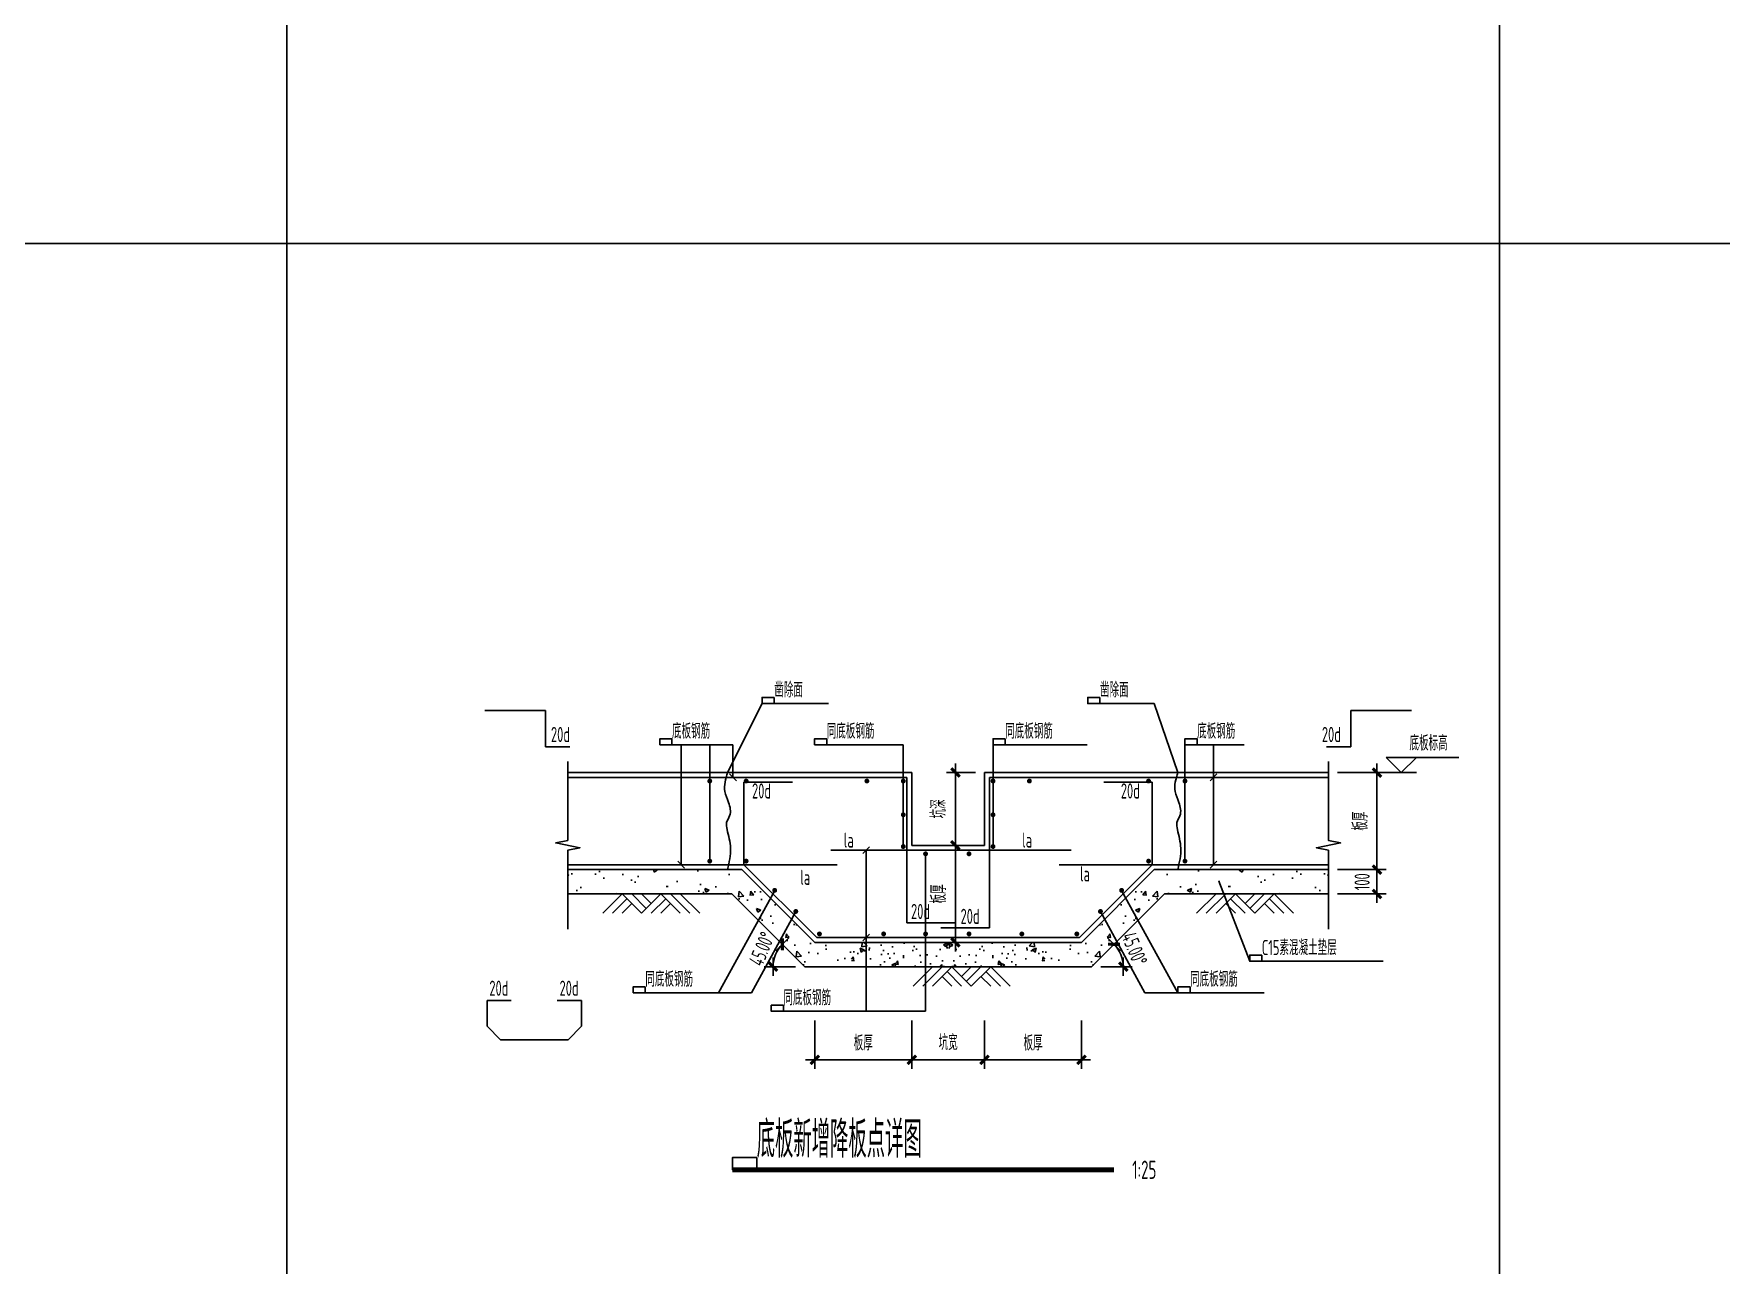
# Model space of a CAD drawing. Extents: x -469675 to 2400000, y -476501 to 2085364.
# Drawn here: x 536957 to 543914, y 370789 to 375864 of the extents above; entities that cross this region are included whole.
import ezdxf
from ezdxf.enums import TextEntityAlignment as Align

# ---------------------------------------------------------------- set-up
doc = ezdxf.new("R2010")
doc.units = 0
doc.header["$LTSCALE"] = 1000
doc.header["$MEASUREMENT"] = 0
doc.layers.get('0').update_dxf_attribs({"linetype": 'CONTINUOUS', "lineweight": 20})
doc.layers.get('Defpoints').update_dxf_attribs({"linetype": 'CONTINUOUS'})
for name, color, linetype in [('C-DETAIL', 3, 'CONTINUOUS'), ('C-DETAIL_DIM', 3, 'CONTINUOUS'), ('C-DETAIL_REIN', 40, 'CONTINUOUS'), ('C-DETAIL_TEXT', 4, 'CONTINUOUS'), ('C-LAYER1', 3, 'CONTINUOUS'), ('C-PLAN_TEXT', 3, 'CONTINUOUS')]:
    doc.layers.add(name, color=color, linetype=linetype)
doc.layers.add('C-注释', color=30, linetype='CONTINUOUS', plot=False)
doc.styles.add('DIM_FONT', font='gbxwxt.shx', dxfattribs={"width": 0.7, "bigfont": 'gbhzfs.shx'})
doc.styles.add('GBSTYLE', font='gbxwxt.shx', dxfattribs={"width": 0.7, "bigfont": 'gbhzfs.shx'})
doc.dimstyles.new('XB DIMN25', dxfattribs={"dimscale": 0.25, "dimtxt": 250, "dimasz": 1, "dimexe": 150, "dimexo": 150, "dimgap": 120, "dimtad": 1, "dimdec": 0, "dimzin": 0, "dimdsep": 46, "dimtxsty": 'DIM_FONT', "dimblk": '_dimx', "dimcen": 0.09, "dimclrd": 3, "dimclre": 3, "dimclrt": 7, "dimazin": 0, "dimtfac": 1, "dimtdec": 0, "dimtix": 1, "dimtmove": 2, "dimatfit": 3, "dimldrblk": '_dimx', "dimfxl": 0, "dimtolj": 1, "dimtzin": 0, "dimarcsym": 0})

# ---------------------------------------------------------------- blocks, each defined once
blk = doc.blocks.new('素土夯实')
at = {"layer": 'C-DETAIL', "color": 8, "ltscale": 100}
for p, q in [((-80, -80), (0, 0)), ((120, -40), (160, 0)), ((-40, -80), (40, 0)), ((0, -80), (80, 0)), ((80, -80), (40, -40)), ((120, -80), (60, -20)), ((160, -80), (80, 0)), ((140, -60), (200, 0)), ((160, -80), (240, 0)), ((240, -80), (200, -40)), ((280, -80), (220, -20)), ((320, -80), (240, 0))]:
    blk.add_line(p, q, dxfattribs=at)
blk = doc.blocks.new('_dimx')
blk.add_line((-150, 0), (150, 0))
at = {"const_width": 50}
blk.add_lwpolyline([(-70, -70), (70, 70)], dxfattribs=at)
blk = doc.blocks.new('*D954')
at = {"layer": 'C-DETAIL_DIM', "color": 3, "lineweight": -2, "ltscale": 0.25, "transparency": 16777216}
blk.add_line((541355.9, 372019.5), (541486.2, 372019.5), dxfattribs=at)
blk.add_arc((541318.4, 372019.5), 130.3, 0.10993, 44.89007, dxfattribs=at)
at = {"layer": 'Defpoints', "color": 0, "ltscale": 0.25, "transparency": 16777216}
for p in [(541618.4, 372319.5), (540902.3, 372019.5), (541259.8, 372019.5), (541318.4, 372019.5), (541444.2, 372053.2)]:
    blk.add_point(p, dxfattribs=at)
at = {"layer": 'C-DETAIL_DIM', "color": 3, "lineweight": -2, "ltscale": 0.25, "transparency": 16777216, "xscale": 0.25, "yscale": 0.25, "zscale": 0.25}
for p, rotation in [((541410.5, 372111.6), 134.9450325831918), ((541448.7, 372019.5), 270.0549674168027)]:
    blk.add_blockref('_dimx', p, dxfattribs=dict(at, rotation=rotation))
at = {"layer": 'C-DETAIL_DIM', "color": 7, "ltscale": 0.25, "transparency": 16777216, "insert": (541495.4, 372092.8), "char_height": 62.5, "attachment_point": 5, "rotation": 292.5, "style": 'DIM_FONT'}
blk.add_mtext('\\A1;45.00°', dxfattribs=at)
blk = doc.blocks.new('*D955')
at = {"layer": 'C-DETAIL_DIM', "color": 3, "lineweight": -2, "ltscale": 0.25, "transparency": 16777216}
for p, q in [((540839.5, 372819.5), (540719.5, 372819.5)), ((540757, 372519.7), (540757, 372819.2)), ((540839.5, 372519.5), (540719.5, 372519.5))]:
    blk.add_line(p, q, dxfattribs=at)
at = {"layer": 'Defpoints', "color": 0, "ltscale": 0.25, "transparency": 16777216}
for p in [(540757, 372819.5), (540877, 372819.5), (540877, 372519.5)]:
    blk.add_point(p, dxfattribs=at)
at = {"layer": 'C-DETAIL_DIM', "color": 3, "lineweight": -2, "ltscale": 0.25, "transparency": 16777216, "xscale": 0.25, "yscale": 0.25, "zscale": 0.25}
for p, rotation in [((540757, 372819.5), 90), ((540757, 372519.5), 270)]:
    blk.add_blockref('_dimx', p, dxfattribs=dict(at, rotation=rotation))
at = {"layer": 'C-DETAIL_DIM', "color": 7, "ltscale": 0.25, "transparency": 16777216, "insert": (540686.8, 372669.5), "char_height": 62.5, "attachment_point": 5, "rotation": 90, "style": 'DIM_FONT'}
blk.add_mtext('\\A1;坑深', dxfattribs=at)
blk = doc.blocks.new('*D956')
at = {"layer": 'C-DETAIL_DIM', "color": 3, "lineweight": -2, "ltscale": 0.25, "transparency": 16777216}
for p, q in [((542332.5, 372819.5), (542532.5, 372819.5)), ((542495, 372819.2), (542495, 372419.7)), ((542332.5, 372419.5), (542532.5, 372419.5))]:
    blk.add_line(p, q, dxfattribs=at)
at = {"layer": 'Defpoints', "color": 0, "ltscale": 0.25, "transparency": 16777216}
for p in [(542295, 372819.5), (542295, 372419.5), (542495, 372419.5)]:
    blk.add_point(p, dxfattribs=at)
at = {"layer": 'C-DETAIL_DIM', "color": 3, "lineweight": -2, "ltscale": 0.25, "transparency": 16777216, "xscale": 0.25, "yscale": 0.25, "zscale": 0.25}
for p, rotation in [((542495, 372819.5), 90), ((542495, 372419.5), 270)]:
    blk.add_blockref('_dimx', p, dxfattribs=dict(at, rotation=rotation))
at = {"layer": 'C-DETAIL_DIM', "color": 7, "ltscale": 0.25, "transparency": 16777216, "insert": (542425.5, 372619.5), "char_height": 62.5, "attachment_point": 5, "rotation": 90, "style": 'DIM_FONT'}
blk.add_mtext('\\A1;板厚', dxfattribs=at)
blk = doc.blocks.new('*D957')
at = {"layer": 'C-DETAIL_DIM', "color": 3, "lineweight": -2, "ltscale": 0.25, "transparency": 16777216}
for p, q in [((542332.5, 372419.5), (542532.5, 372419.5)), ((542495, 372419.7), (542495, 372420)), ((542495, 372419.5), (542495, 372319.5)), ((542332.5, 372319.5), (542532.5, 372319.5)), ((542495, 372319.2), (542495, 372319))]:
    blk.add_line(p, q, dxfattribs=at)
at = {"layer": 'Defpoints', "color": 0, "ltscale": 0.25, "transparency": 16777216}
for p in [(542295, 372419.5), (542295, 372319.5), (542495, 372319.5)]:
    blk.add_point(p, dxfattribs=at)
at = {"layer": 'C-DETAIL_DIM', "color": 3, "lineweight": -2, "ltscale": 0.25, "transparency": 16777216, "xscale": 0.25, "yscale": 0.25, "zscale": 0.25}
for p, rotation in [((542495, 372419.5), 270), ((542495, 372319.5), 90)]:
    blk.add_blockref('_dimx', p, dxfattribs=dict(at, rotation=rotation))
at = {"layer": 'C-DETAIL_DIM', "color": 7, "ltscale": 0.25, "transparency": 16777216, "insert": (542433.7, 372369.5), "char_height": 62.5, "attachment_point": 5, "rotation": 90, "style": 'DIM_FONT'}
blk.add_mtext('\\A1;100', dxfattribs=at)
blk = doc.blocks.new('*D958')
at = {"layer": 'C-DETAIL_DIM', "color": 3, "lineweight": -2, "ltscale": 0.25, "transparency": 16777216}
for p, q in [((540177, 371798), (540177, 371598)), ((540577, 371798), (540577, 371598)), ((540177.2, 371635.5), (540576.7, 371635.5))]:
    blk.add_line(p, q, dxfattribs=at)
at = {"layer": 'Defpoints', "color": 0, "ltscale": 0.25, "transparency": 16777216}
for p in [(540177, 371835.5), (540577, 371835.5), (540577, 371635.5)]:
    blk.add_point(p, dxfattribs=at)
at = {"layer": 'C-DETAIL_DIM', "color": 3, "lineweight": -2, "ltscale": 0.25, "transparency": 16777216, "xscale": 0.25, "yscale": 0.25, "zscale": 0.25, "rotation": 180}
blk.add_blockref('_dimx', (540177, 371635.5), dxfattribs=at)
at = {"layer": 'C-DETAIL_DIM', "color": 3, "lineweight": -2, "ltscale": 0.25, "transparency": 16777216, "xscale": 0.25, "yscale": 0.25, "zscale": 0.25}
blk.add_blockref('_dimx', (540577, 371635.5), dxfattribs=at)
at = {"layer": 'C-DETAIL_DIM', "color": 7, "ltscale": 0.25, "transparency": 16777216, "insert": (540377, 371705), "char_height": 62.5, "attachment_point": 5, "style": 'DIM_FONT'}
blk.add_mtext('\\A1;板厚', dxfattribs=at)
blk = doc.blocks.new('*D959')
at = {"layer": 'C-DETAIL_DIM', "color": 3, "lineweight": -2, "ltscale": 0.25, "transparency": 16777216}
for p, q in [((540577, 371798), (540577, 371598)), ((540877, 371798), (540877, 371598)), ((540577.2, 371635.5), (540876.7, 371635.5))]:
    blk.add_line(p, q, dxfattribs=at)
at = {"layer": 'Defpoints', "color": 0, "ltscale": 0.25, "transparency": 16777216}
for p in [(540577, 371835.5), (540877, 371835.5), (540877, 371635.5)]:
    blk.add_point(p, dxfattribs=at)
at = {"layer": 'C-DETAIL_DIM', "color": 3, "lineweight": -2, "ltscale": 0.25, "transparency": 16777216, "xscale": 0.25, "yscale": 0.25, "zscale": 0.25, "rotation": 180}
blk.add_blockref('_dimx', (540577, 371635.5), dxfattribs=at)
at = {"layer": 'C-DETAIL_DIM', "color": 3, "lineweight": -2, "ltscale": 0.25, "transparency": 16777216, "xscale": 0.25, "yscale": 0.25, "zscale": 0.25}
blk.add_blockref('_dimx', (540877, 371635.5), dxfattribs=at)
at = {"layer": 'C-DETAIL_DIM', "color": 7, "ltscale": 0.25, "transparency": 16777216, "insert": (540727, 371706.9), "char_height": 62.5, "attachment_point": 5, "style": 'DIM_FONT'}
blk.add_mtext('\\A1;坑宽', dxfattribs=at)
blk = doc.blocks.new('*D960')
at = {"layer": 'C-DETAIL_DIM', "color": 3, "lineweight": -2, "ltscale": 0.25, "transparency": 16777216}
for p, q in [((540877, 371798), (540877, 371598)), ((541277, 371798), (541277, 371598)), ((540877.2, 371635.5), (541276.7, 371635.5))]:
    blk.add_line(p, q, dxfattribs=at)
at = {"layer": 'Defpoints', "color": 0, "ltscale": 0.25, "transparency": 16777216}
for p in [(540877, 371835.5), (541277, 371835.5), (541277, 371635.5)]:
    blk.add_point(p, dxfattribs=at)
at = {"layer": 'C-DETAIL_DIM', "color": 3, "lineweight": -2, "ltscale": 0.25, "transparency": 16777216, "xscale": 0.25, "yscale": 0.25, "zscale": 0.25, "rotation": 180}
blk.add_blockref('_dimx', (540877, 371635.5), dxfattribs=at)
at = {"layer": 'C-DETAIL_DIM', "color": 3, "lineweight": -2, "ltscale": 0.25, "transparency": 16777216, "xscale": 0.25, "yscale": 0.25, "zscale": 0.25}
blk.add_blockref('_dimx', (541277, 371635.5), dxfattribs=at)
at = {"layer": 'C-DETAIL_DIM', "color": 7, "ltscale": 0.25, "transparency": 16777216, "insert": (541077, 371705), "char_height": 62.5, "attachment_point": 5, "style": 'DIM_FONT'}
blk.add_mtext('\\A1;板厚', dxfattribs=at)
blk = doc.blocks.new('*D961')
at = {"layer": 'C-DETAIL_DIM', "color": 3, "lineweight": -2, "ltscale": 0.25, "transparency": 16777216}
blk.add_line((540098, 372019.5), (539967.8, 372019.5), dxfattribs=at)
blk.add_arc((540135.5, 372019.5), 130.3, 135.10993, 179.89007, dxfattribs=at)
at = {"layer": 'Defpoints', "color": 0, "ltscale": 0.25, "transparency": 16777216}
for p in [(539835.5, 372319.5), (540022.7, 372084.6), (540135.5, 372019.5), (540194.1, 372019.5), (541318.4, 372019.5)]:
    blk.add_point(p, dxfattribs=at)
at = {"layer": 'C-DETAIL_DIM', "color": 3, "lineweight": -2, "ltscale": 0.25, "transparency": 16777216, "xscale": 0.25, "yscale": 0.25, "zscale": 0.25}
for p, rotation in [((540043.4, 372111.6), 45.05496741680469), ((540005.3, 372019.5), 269.9450325831974)]:
    blk.add_blockref('_dimx', p, dxfattribs=dict(at, rotation=rotation))
at = {"layer": 'C-DETAIL_DIM', "color": 7, "ltscale": 0.25, "transparency": 16777216, "insert": (539958.6, 372092.8), "char_height": 62.5, "attachment_point": 5, "rotation": 67.5, "style": 'DIM_FONT'}
blk.add_mtext('\\A1;45.00°', dxfattribs=at)
blk = doc.blocks.new('*D962')
at = {"layer": 'C-DETAIL_DIM', "color": 3, "lineweight": -2, "ltscale": 0.25, "transparency": 16777216}
for p, q in [((540839.5, 372519.5), (540719.5, 372519.5)), ((540757, 372119.7), (540757, 372519.2)), ((540839.5, 372119.5), (540719.5, 372119.5))]:
    blk.add_line(p, q, dxfattribs=at)
at = {"layer": 'Defpoints', "color": 0, "ltscale": 0.25, "transparency": 16777216}
for p in [(540757, 372519.5), (540877, 372519.5), (540877, 372119.5)]:
    blk.add_point(p, dxfattribs=at)
at = {"layer": 'C-DETAIL_DIM', "color": 3, "lineweight": -2, "ltscale": 0.25, "transparency": 16777216, "xscale": 0.25, "yscale": 0.25, "zscale": 0.25}
for p, rotation in [((540757, 372519.5), 90), ((540757, 372119.5), 270)]:
    blk.add_blockref('_dimx', p, dxfattribs=dict(at, rotation=rotation))
at = {"layer": 'C-DETAIL_DIM', "color": 7, "ltscale": 0.25, "transparency": 16777216, "insert": (540687.5, 372319.5), "char_height": 62.5, "attachment_point": 5, "rotation": 90, "style": 'DIM_FONT'}
blk.add_mtext('\\A1;板厚', dxfattribs=at)
blk = doc.blocks.new('BG_symbol')
at = {"layer": 'C-LAYER1', "ltscale": 100}
for p, q in [((250, 0), (0, 250)), ((1200, 250), (0, 250)), ((500, 0), (0, 0)), ((500, 250), (250, 0))]:
    blk.add_line(p, q, dxfattribs=at)
blk = doc.blocks.new('BG')
at = {"layer": 'C-PLAN_TEXT'}
blk.add_blockref('BG_symbol', (0, 0), dxfattribs=at)
at = {"layer": 'C-PLAN_TEXT', "style": 'GBSTYLE', "width": 0.7}
blk.add_attdef('标高', text='', height=250, dxfattribs=at).set_placement((700, 500), align=Align.MIDDLE)

msp = doc.modelspace()

# ---------------------------------------------------------------- hatches: boundary and pattern name
at = {"layer": 'C-DETAIL', "ltscale": 0.25}
h = msp.add_hatch(dxfattribs=at)
h.set_pattern_fill('AR-CONC', color=8, style=0)
h.set_pattern_definition([(130, (579886.96, 446114.1), (-182.18467, -15.93909), [19.05, -209.55]), (185, (579886.96, 446114.1), (35.24283, 191.05664), [15.24, -167.64]), (79.549, (579871.77, 446112.77), (-146.9425, 175.1167), [16.19, -178.09]), (133.8158, (579886.96, 446164.9), (-271.07904, -42.0423), [28.575, -314.325]), (83.3644, (579864.37, 446161.4), (-237.4042, 247.42556), [24.285, -267.135]), (188.816, (579886.96, 446164.9), (-237.4046, 247.4251), [22.86, -251.46]), (159, (579861.56, 446152.2), (-151.61488, -102.26552), [19.05, -209.55]), (214, (579861.56, 446152.2), (-61.80203, 184.18797), [15.24, -167.64]), (108.5486, (579848.92, 446143.68), (-213.4165, 81.92286), [16.19, -178.09]), (142.5, (579886.956, 446114.1), (-3.088603, 84.55504), [0, -165.608, 0, -170.18, 0, -168.275]), (172.5, (579886.96, 446114.1), (-66.81966, 100.18057), [0, -97.028, 0, -161.798, 0, -64.135]), (212.5, (579943.6, 446114.1), (-135.590595, -5.728744), [0, -63.5, 0, -198.12, 0, -262.89]), (222.5, (579969, 446114.1), (-148.12918, 25.42649), [0, -82.55, 0, -131.572, 0, -186.69])])
h.paths.add_polyline_path([(539835.5477, 372319.4765), (539158.9639, 372319.4765), (539158.9639, 372419.4765), (539876.9691, 372419.4765), (540176.9691, 372119.4765), (541124.9879, 372119.4765), (541124.9879, 372019.4765), (540135.5477, 372019.4765)])
h = msp.add_hatch(dxfattribs=at)
h.set_pattern_fill('AR-CONC', color=8, style=0)
h.set_pattern_definition([(50, (501566.98, 446114.1), (182.18467, -15.93909), [19.05, -209.55]), (355, (501566.98, 446114.1), (-35.24283, 191.05664), [15.24, -167.64]), (100.451, (501582.16, 446112.77), (146.9425, 175.1167), [16.19, -178.09]), (46.1842, (501566.98, 446164.9), (271.07904, -42.0423), [28.575, -314.325]), (96.6356, (501589.57, 446161.4), (237.4042, 247.42556), [24.285, -267.135]), (351.184, (501566.98, 446164.9), (237.4046, 247.4251), [22.86, -251.46]), (21, (501592.38, 446152.2), (151.61488, -102.26552), [19.05, -209.55]), (326, (501592.38, 446152.2), (61.80203, 184.18797), [15.24, -167.64]), (71.4514, (501605.02, 446143.68), (213.4165, 81.92286), [16.19, -178.09]), (37.5, (501566.98, 446114.1), (3.088603, 84.55504), [0, -165.608, 0, -170.18, 0, -168.275]), (7.5, (501566.98, 446114.1), (66.81966, 100.18057), [0, -97.028, 0, -161.798, 0, -64.135]), (327.5, (501510.34, 446114.1), (135.590595, -5.728744), [0, -63.5, 0, -198.12, 0, -262.89]), (317.5, (501484.94, 446114.1), (148.12918, 25.42649), [0, -82.55, 0, -131.572, 0, -186.69])])
h.paths.add_polyline_path([(541618.3905, 372319.4765), (542294.9743, 372319.4765), (542294.9743, 372419.4765), (541576.9691, 372419.4765), (541276.9691, 372119.4765), (540328.9503, 372119.4765), (540328.9503, 372019.4765), (541318.3905, 372019.4765)])

# ---------------------------------------------------------------- linework, layer by layer
for p, q in [((540576.9691, 372819.4765), (539158.9639, 372819.4765)), ((540576.9691, 372819.4765), (540576.9691, 372519.4765)), ((540576.9691, 372819.4765), (540576.9691, 372519.4765)), ((540876.9691, 372819.4765), (540876.9691, 372519.4765)), ((540876.9691, 372819.4765), (542294.9743, 372819.4765)), ((540576.9691, 372519.4765), (540876.9691, 372519.4765)), ((539876.9691, 372419.4765), (539158.9639, 372419.4765)), ((540176.9691, 372119.4765), (539876.9691, 372419.4765)), ((541276.9691, 372119.4765), (541576.9691, 372419.4765)), ((541576.9691, 372419.4765), (542294.9743, 372419.4765)), ((539158.9639, 372319.4765), (539835.5477, 372319.4765)), ((540135.5477, 372019.4765), (539835.5477, 372319.4765)), ((541318.3905, 372019.4765), (541618.3905, 372319.4765)), ((542294.9743, 372319.4765), (541618.3905, 372319.4765)), ((540176.9691, 372119.4765), (541276.9691, 372119.4765)), ((540135.5477, 372019.4765), (541318.3905, 372019.4765))]:
    msp.add_line(p, q, dxfattribs=at)
at = {"layer": 'C-DETAIL', "ltscale": 0.25, "flags": 128}
for points in [[(539158.9639, 372174.4765), (539158.9639, 372499.4765), (539208.9639, 372509.4765), (539108.9639, 372529.4765), (539158.9639, 372539.4765), (539158.9639, 372864.4765)], [(542294.9743, 372174.4765), (542294.9743, 372499.4765), (542244.9743, 372509.4765), (542344.9743, 372529.4765), (542294.9743, 372539.4765), (542294.9743, 372864.4765)]]:
    msp.add_lwpolyline(points, dxfattribs=at)
at = {"layer": 'C-DETAIL'}
for points in [[(539817.1431, 372819.4765), (539806.2054, 372741.3404), (539821.5874, 372696.3734), (539826.1628, 372640.8489), (539813.8092, 372613.6921), (539815.6394, 372584.9247), (539829.8871, 372507.2612), (539817.1431, 372419.4765)], [(541673.477, 372819.4765), (541662.5394, 372741.3404), (541677.9213, 372696.3734), (541682.4967, 372640.8489), (541670.1432, 372613.6921), (541671.9733, 372584.9247), (541686.2211, 372507.2612), (541673.477, 372419.4765)]]:
    msp.add_spline(points, degree=3, dxfattribs=at)
at = {"layer": 'C-DETAIL_REIN', "ltscale": 0.25}
for p, q in [((539067.316, 373075.0119), (538817.316, 373075.0119)), ((539067.316, 372925.0119), (539067.316, 373075.0119)), ((542386.6222, 373075.0119), (542636.6222, 373075.0119)), ((542386.6222, 372925.0119), (542386.6222, 373075.0119)), ((539167.316, 372925.0119), (539067.316, 372925.0119)), ((542286.6222, 372925.0119), (542386.6222, 372925.0119)), ((539158.9639, 372799.4765), (540556.9691, 372799.4765)), ((539885.2534, 372779.4765), (540085.2534, 372779.4765)), ((539885.2534, 372439.4765), (539885.2534, 372779.4765)), ((540556.9691, 372199.4765), (540556.9691, 372799.4765)), ((542294.9743, 372799.4765), (540896.9691, 372799.4765)), ((540896.9691, 372179.4765), (540896.9691, 372799.4765)), ((541568.6848, 372779.4765), (541368.6848, 372779.4765)), ((541568.6848, 372439.4765), (541568.6848, 372779.4765)), ((541233.5772, 372499.4765), (540243.3015, 372499.4765)), ((539158.9639, 372439.4765), (540269.7022, 372439.4765)), ((540185.2534, 372139.4765), (539885.2534, 372439.4765)), ((542294.9743, 372439.4765), (541184.236, 372439.4765)), ((541268.6848, 372139.4765), (541568.6848, 372439.4765)), ((541268.6848, 372139.4765), (540185.2534, 372139.4765)), ((540756.9691, 372199.4765), (540556.9691, 372199.4765)), ((540896.9691, 372179.4765), (540696.9691, 372179.4765)), ((538926.0178, 371879.4436), (538826.0178, 371879.4436)), ((538826.0178, 371879.4436), (538826.0178, 371773.9117)), ((539115.3222, 371879.4436), (539215.3222, 371879.4436)), ((539215.3222, 371879.4436), (539215.3222, 371773.9117)), ((538881.3656, 371718.5639), (538826.0178, 371773.9117)), ((539159.9744, 371718.5639), (539215.3222, 371773.9117)), ((539159.9744, 371718.5639), (538881.3656, 371718.5639))]:
    msp.add_line(p, q, dxfattribs=at)
at = {"layer": 'C-DETAIL_REIN', "ltscale": 0.25, "const_width": 10}
for points in [[(539744.1623, 372779.4765, -1), (539744.1623, 372789.4765, -1)], [(539894.1623, 372779.4765, -1), (539894.1623, 372789.4765, -1)], [(540391.9691, 372779.4765, -1), (540391.9691, 372789.4765, -1)], [(540541.9691, 372779.4765, -1), (540541.9691, 372789.4765, -1)], [(540911.9691, 372779.4765, 1), (540911.9691, 372789.4765, 1)], [(541061.9691, 372779.4765, 1), (541061.9691, 372789.4765, 1)], [(541553.289, 372779.4765, 1), (541553.289, 372789.4765, 1)], [(541703.289, 372779.4765, 1), (541703.289, 372789.4765, 1)], [(540546.9691, 372645.5037, -1), (540536.9691, 372645.5037, -1)], [(540906.9691, 372645.5037, 1), (540916.9691, 372645.5037, 1)], [(540546.9691, 372514.4765, -1), (540536.9691, 372514.4765, -1)], [(540633.8582, 372479.4765, 1), (540633.8582, 372489.4765, 1)], [(540812.9625, 372479.4765, 1), (540812.9625, 372489.4765, 1)], [(540906.9691, 372514.4765, 1), (540916.9691, 372514.4765, 1)], [(539744.1623, 372459.4765, 1), (539744.1623, 372449.4765, 1)], [(539894.1623, 372459.4765, 1), (539894.1623, 372449.4765, 1)], [(541553.289, 372459.4765, -1), (541553.289, 372449.4765, -1)], [(541703.289, 372459.4765, -1), (541703.289, 372449.4765, -1)], [(540006.8996, 372334.0435, 1), (540016.8996, 372334.0435, 1)], [(541447.0386, 372334.0435, -1), (541437.0386, 372334.0435, -1)], [(540093.9462, 372246.9969, 1), (540103.9462, 372246.9969, 1)], [(541359.992, 372246.9969, -1), (541349.992, 372246.9969, -1)], [(540196.3954, 372159.4765, 1), (540196.3954, 372149.4765, 1)], [(540461.1048, 372159.4765, 1), (540461.1048, 372149.4765, 1)], [(540633.8582, 372159.4765, -1), (540633.8582, 372149.4765, -1)], [(540812.9625, 372159.4765, -1), (540812.9625, 372149.4765, -1)], [(541030.8082, 372159.4765, -1), (541030.8082, 372149.4765, -1)], [(541257.5428, 372159.4765, -1), (541257.5428, 372149.4765, -1)]]:
    msp.add_lwpolyline(points, format="xyb", close=True, dxfattribs=at)
at = {"layer": 'C-DETAIL_TEXT', "ltscale": 0.25}
for p, q in [((539817.1431, 372819.4765), (539960.1518, 373104.0178)), ((539960.1518, 373104.0178), (540234.2367, 373104.0178)), ((541302.5207, 373104.0178), (541576.6056, 373104.0178)), ((541673.477, 372819.4765), (541576.6056, 373104.0178)), ((539538.3894, 372933.9969), (539839.5997, 372933.9969)), ((539626.388, 372933.9969), (539626.388, 372439.4765)), ((539744.1623, 372454.4765), (539744.1623, 372933.9969)), ((539839.5997, 372933.9969), (539839.5997, 372799.4765)), ((540541.9691, 372933.9969), (540176.3718, 372933.9969)), ((540541.9691, 372514.4765), (540541.9691, 372933.9969)), ((540911.9691, 372514.4765), (540911.9691, 372933.9969)), ((541299.5357, 372933.9969), (540911.9691, 372933.9969)), ((541946.7402, 372933.9969), (541703.289, 372933.9969)), ((541703.289, 372454.4765), (541703.289, 372933.9969)), ((541821.0634, 372933.9969), (541821.0634, 372439.4765)), ((539853.7419, 372785.3344), (539825.4576, 372813.6187)), ((541806.9212, 372785.3344), (541835.2055, 372813.6187)), ((540375.0515, 372485.3344), (540403.3357, 372513.6187)), ((540389.1936, 372499.4765), (540389.1936, 371835.4996)), ((539640.5301, 372425.3344), (539612.2458, 372453.6187)), ((540633.8582, 372484.4765), (540633.8582, 371835.4996)), ((541806.9212, 372425.3344), (541835.2055, 372453.6187)), ((540011.8996, 372334.0435), (539779.6567, 371911.8213)), ((541442.0386, 372334.0435), (541674.2815, 371911.8213)), ((540098.9462, 372246.9969), (539915.8526, 371911.8213)), ((541354.992, 372246.9969), (541538.0856, 371911.8213)), ((540375.0515, 372125.3344), (540403.3357, 372153.6187)), ((539428.39, 371911.8213), (539915.8526, 371911.8213)), ((542029.8964, 371911.8213), (541538.0856, 371911.8213)), ((540633.8582, 371835.4996), (539997.5514, 371835.4996))]:
    msp.add_line(p, q, dxfattribs=at)
at = {"layer": 'C-DETAIL_TEXT', "ltscale": 0.25, "flags": 128}
msp.add_lwpolyline([(541842.4598, 372371.8078), (541970.2378, 372041.9021), (542519.9669, 372041.9021)], dxfattribs=at)
at = {"layer": 'C-DETAIL_TEXT', "color": 3, "linetype": 'Continuous', "ltscale": 0.25, "const_width": 20, "flags": 128}
msp.add_lwpolyline([(541410.4042, 371182.4966), (539837.6819, 371182.4966)], dxfattribs=at)
at = {"layer": 'C-注释', "ltscale": 0.25}
for p, q in [((543000.0004, 345000.0005), (543000.0004, 390000.0005)), ((538000.0004, 365000.0005), (538000.0004, 380000.0005)), ((530000.0005, 375000.0005), (558000.0004, 375000.0005))]:
    msp.add_line(p, q, dxfattribs=at)
at = {"layer": 'C-注释'}
for points in [[(540010.1518, 373129.0178), (539960.1518, 373129.0178), (539960.1518, 373104.0178), (540010.1518, 373104.0178)], [(541352.5207, 373129.0178), (541302.5207, 373129.0178), (541302.5207, 373104.0178), (541352.5207, 373104.0178)], [(539588.3894, 372958.9969), (539538.3894, 372958.9969), (539538.3894, 372933.9969), (539588.3894, 372933.9969)], [(540226.3718, 372958.9969), (540176.3718, 372958.9969), (540176.3718, 372933.9969), (540226.3718, 372933.9969)], [(540961.9691, 372958.9969), (540911.9691, 372958.9969), (540911.9691, 372933.9969), (540961.9691, 372933.9969)], [(541753.289, 372958.9969), (541703.289, 372958.9969), (541703.289, 372933.9969), (541753.289, 372933.9969)], [(542020.2378, 372066.9021), (541970.2378, 372066.9021), (541970.2378, 372041.9021), (542020.2378, 372041.9021)], [(539478.39, 371936.8213), (539428.39, 371936.8213), (539428.39, 371911.8213), (539478.39, 371911.8213)], [(541724.2815, 371936.8213), (541674.2815, 371936.8213), (541674.2815, 371911.8213), (541724.2815, 371911.8213)], [(540047.5514, 371860.4996), (539997.5514, 371860.4996), (539997.5514, 371835.4996), (540047.5514, 371835.4996)], [(539937.6819, 371232.4966), (539837.6819, 371232.4966), (539837.6819, 371182.4966), (539937.6819, 371182.4966)]]:
    msp.add_lwpolyline(points, close=True, dxfattribs=at)

# ---------------------------------------------------------------- block references
at = {"layer": 'C-DETAIL', "color": 8, "ltscale": 0.25, "xscale": -1}
msp.add_blockref('素土夯实', (539622.6379, 372319.4765), dxfattribs=at)
at = {"layer": 'C-DETAIL', "color": 8, "ltscale": 0.25}
for p in [(541831.3003, 372319.4765), (540662.3138, 372019.4765)]:
    msp.add_blockref('素土夯实', p, dxfattribs=at)
at = {"layer": 'C-LAYER1', "ltscale": 0.25}
ref = msp.add_blockref('BG', (542532.4743, 372819.4765), dxfattribs=dict(at, xscale=0.25, yscale=0.25, zscale=0.25))
ref.add_attrib('标高', '底板标高', dxfattribs={"height": 62.5, "style": 'GBSTYLE', "width": 0.7}).set_placement((542707.4743, 372944.4765), align=Align.MIDDLE)

# ---------------------------------------------------------------- texts
at = {"layer": 'C-DETAIL_TEXT', "ltscale": 0.25, "style": 'GBSTYLE', "width": 0.7}
for s, rotation, p in [('凿除面', 359.99999995, (540010.1518, 373129.0178)), ('凿除面', 359.99999995, (541352.5207, 373129.0178)), ('20d', 359.99999995, (539089.5001, 372945.0119)), ('底板钢筋', 359.99999995, (539588.3894, 372958.9969)), ('同底板钢筋', 0.00000005, (540226.3718, 372958.9969)), ('同底板钢筋', 0.00000005, (540961.9691, 372958.9969)), ('底板钢筋', 0.00000005, (541753.289, 372958.9969)), ('20d', 0.00000005, (542267.7714, 372945.0119)), ('20d', 359.99999995, (539918.4032, 372712.4621)), ('20d', 0.00000005, (541438.8683, 372712.4621)), ('la', 359.99999995, (540296.7917, 372510.0432)), ('la', 0.00000005, (541032.3019, 372510.0432)), ('la', 359.99999995, (540117.3698, 372356.5359)), ('la', 0.00000005, (541270.7598, 372370.6782)), ('20d', 0.00000005, (540573.8701, 372215.683)), ('20d', 0.00000005, (540778.1242, 372195.683)), ('C15素混凝土垫层', 359.99999995, (542020.2378, 372066.9021)), ('同底板钢筋', 359.99999995, (539478.39, 371936.8213)), ('同底板钢筋', 0.00000005, (541724.2815, 371936.8213)), ('20d', 0.00000005, (538835.4952, 371899.4436)), ('20d', 0.00000005, (539124.7996, 371899.4436)), ('同底板钢筋', 0.00000005, (540047.5514, 371860.4996))]:
    msp.add_text(s, height=62.5, rotation=rotation, dxfattribs=at).set_placement(p)
at = {"layer": 'C-DETAIL_TEXT', "color": 30, "ltscale": 0.25, "style": 'GBSTYLE', "width": 0.7}
msp.add_text('底板新增降板点详图', height=150, rotation=0.00000003, dxfattribs=at).set_placement((539937.6819, 371232.4966))
at = {"layer": 'C-DETAIL_TEXT', "color": 3, "ltscale": 0.25, "style": 'GBSTYLE', "width": 0.7}
msp.add_text('1:25', height=75, rotation=359.99999987, dxfattribs=at).set_placement((541485.4042, 371144.9966))

# ---------------------------------------------------------------- dimensions: what is measured, and where the dimension line sits
at = {"layer": 'C-DETAIL_DIM', "ltscale": 0.25}
for base, p1, p2, angle, text, picture, middle in [((540756.9691, 372819.4765), (540876.9691, 372519.4765), (540876.9691, 372819.4765), 90, '坑深', '*D955', (540686.8375, 372669.4765)), ((542494.9743, 372419.4765), (542294.9743, 372819.4765), (542294.9743, 372419.4765), 270, '板厚', '*D956', (542425.5006, 372619.4765)), ((540756.9691, 372519.4765), (540876.9691, 372119.4765), (540876.9691, 372519.4765), 90, '板厚', '*D962', (540687.4954, 372319.4765))]:
    dim = msp.add_linear_dim(base=base, p1=p1, p2=p2, angle=angle, text=text, dimstyle='XB DIMN25', dxfattribs=at)
    dim.commit()
    dim.dimension.update_dxf_attribs({"geometry": picture, "text_midpoint": middle})
dim = msp.add_linear_dim(base=(542494.9743, 372319.4765), p1=(542294.9743, 372419.4765), p2=(542294.9743, 372319.4765), angle=270, dimstyle='XB DIMN25', dxfattribs=at)
dim.commit()
dim.dimension.update_dxf_attribs({"geometry": '*D957', "text_midpoint": (542433.7243, 372369.4765)})
for base, line1, line2, picture, middle in [((540022.7091, 372084.624), ((541318.3905, 372019.4765), (540194.1264, 372019.4765)), ((540135.5477, 372019.4765), (539835.5477, 372319.4765)), '*D961', (539958.5833, 372092.7776)), ((541444.2457, 372053.1993), ((540902.3138, 372019.4765), (541259.8118, 372019.4765)), ((541318.3905, 372019.4765), (541618.3905, 372319.4765)), '*D954', (541495.3549, 372092.7776))]:
    dim = msp.add_angular_dim_2l(base=base, line1=line1, line2=line2, dimstyle='XB DIMN25', dxfattribs=at)
    dim.commit()
    dim.dimension.update_dxf_attribs({"geometry": picture, "text_midpoint": middle})
for base, p1, p2, text, picture, middle in [((540576.9691, 371635.4996), (540176.9691, 371835.4996), (540576.9691, 371835.4996), '板厚', '*D958', (540376.9691, 371704.9732)), ((540876.9691, 371635.4996), (540576.9691, 371835.4996), (540876.9691, 371835.4996), '坑宽', '*D959', (540726.9691, 371706.9469)), ((541276.9691, 371635.4996), (540876.9691, 371835.4996), (541276.9691, 371835.4996), '板厚', '*D960', (541076.9691, 371704.9732))]:
    dim = msp.add_linear_dim(base=base, p1=p1, p2=p2, text=text, dimstyle='XB DIMN25', dxfattribs=at)
    dim.commit()
    dim.dimension.update_dxf_attribs({"geometry": picture, "text_midpoint": middle})

doc.saveas('drawing.dxf')
